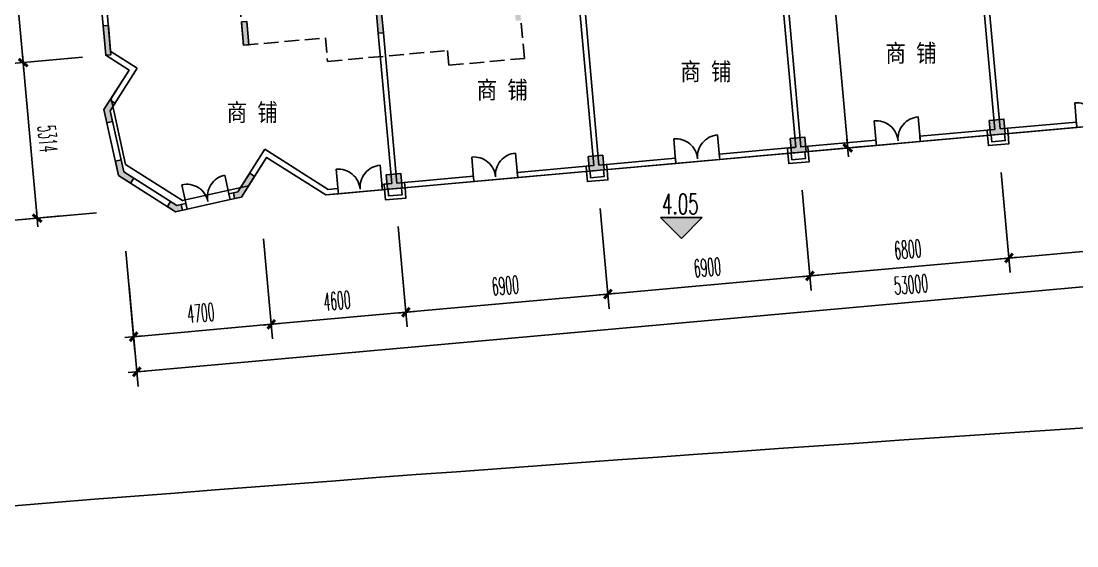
# Model space of a CAD drawing. Extents: x 34838826 to 35164760, y 36533342 to 36641385.
# Drawn here: x 34856802 to 34892723, y 36556016 to 36573873 of the extents above; entities that cross this region are included whole.
import ezdxf
from ezdxf.enums import TextEntityAlignment as Align

# ---------------------------------------------------------------- set-up
doc = ezdxf.new("R2010")
doc.units = 0
doc.header["$LTSCALE"] = 1000
doc.header["$MEASUREMENT"] = 0
doc.linetypes.add('DASH', pattern=[0.35, 0.25, -0.1])
doc.layers.get('0').update_dxf_attribs({"linetype": 'CONTINUOUS'})
doc.layers.get('DEFPOINTS').update_dxf_attribs({"linetype": 'CONTINUOUS'})
for name, color, linetype in [('AREA', 5, 'CONTINUOUS'), ('AXIS', 3, 'CONTINUOUS'), ('COLUMN', 6, 'CONTINUOUS'), ('GROUND', 2, 'CONTINUOUS'), ('H', 8, 'CONTINUOUS'), ('TEXT', 7, 'CONTINUOUS'), ('WALL', 4, 'CONTINUOUS'), ('WINDOW', 2, 'CONTINUOUS'), ('标高', 7, 'CONTINUOUS'), ('规划路', 30, 'CONTINUOUS')]:
    doc.layers.add(name, color=color, linetype=linetype)
doc.styles.add('-宋体', font='SimSun.ttf')
doc.styles.add('DIM_FONT', font='SIMPLEX.shx', dxfattribs={"width": 0.45})
doc.dimstyles.new('DIMN', dxfattribs={"dimtxt": 300, "dimasz": 1, "dimexe": 250, "dimexo": 300, "dimgap": 150, "dimtad": 1, "dimdec": 0, "dimzin": 0, "dimtxsty": 'DIM_FONT', "dimblk": '_DIMX', "dimcen": 0.09, "dimclrt": 7, "dimazin": 3, "dimtfac": 1, "dimtdec": 0, "dimtix": 1, "dimtmove": 0, "dimatfit": 3, "dimtolj": 1, "dimtzin": 0})

# ---------------------------------------------------------------- blocks, each defined once
blk = doc.blocks.new('_DIMX')
blk.add_line((-150, 0), (150, 0))
at = {"const_width": 50}
blk.add_lwpolyline([(-70, -70), (70, 70)], dxfattribs=at)
blk = doc.blocks.new('*D21')
at = {"color": 0, "linetype": 'BYBLOCK'}
for p, q in [((34913195, 36570362), (34913502, 36566952)), ((34913455, 36567450), (34860672, 36562704)), ((34860408, 36565616), (34860715, 36562206))]:
    blk.add_line(p, q, dxfattribs=at)
at = {"layer": 'DEFPOINTS', "color": 0, "linetype": 'BYBLOCK'}
for p in [(34913142, 36570960), (34860355, 36566214), (34860670, 36562704)]:
    blk.add_point(p, dxfattribs=at)
at = {"color": 0, "linetype": 'BYBLOCK', "xscale": 2, "yscale": 2, "zscale": 2}
for p, rotation in [((34913457, 36567450), 5.137622987971771), ((34860670, 36562704), 185.1376229879718)]:
    blk.add_blockref('_DIMX', p, dxfattribs=dict(at, rotation=rotation))
at = {"color": 7, "linetype": 'BYBLOCK', "insert": (34887010, 36565674), "char_height": 600, "attachment_point": 5, "rotation": 5.1376, "style": 'DIM_FONT'}
blk.add_mtext('\\A1;53000', dxfattribs=at)
blk = doc.blocks.new('*D23')
at = {"color": 0, "linetype": 'BYBLOCK'}
for p, q in [((34864982, 36567232), (34865289, 36563822)), ((34860301, 36566811), (34860608, 36563401)), ((34865242, 36564320), (34860565, 36563899))]:
    blk.add_line(p, q, dxfattribs=at)
at = {"layer": 'DEFPOINTS', "color": 0, "linetype": 'BYBLOCK'}
for p in [(34864928, 36567830), (34860247, 36567409), (34860563, 36563899)]:
    blk.add_point(p, dxfattribs=at)
at = {"color": 0, "linetype": 'BYBLOCK', "xscale": 2, "yscale": 2, "zscale": 2}
for p, rotation in [((34865244, 36564320), 5.137622987950348), ((34860563, 36563899), 185.1376229879504)]:
    blk.add_blockref('_DIMX', p, dxfattribs=dict(at, rotation=rotation))
at = {"color": 7, "linetype": 'BYBLOCK', "insert": (34862850, 36564707), "char_height": 600, "attachment_point": 5, "rotation": 5.1376, "style": 'DIM_FONT'}
blk.add_mtext('\\A1;4700', dxfattribs=at)
blk = doc.blocks.new('*D24')
at = {"color": 0, "linetype": 'BYBLOCK'}
for p, q in [((34869564, 36567644), (34869870, 36564234)), ((34864982, 36567232), (34865289, 36563822)), ((34869823, 36564731), (34865246, 36564320))]:
    blk.add_line(p, q, dxfattribs=at)
at = {"layer": 'DEFPOINTS', "color": 0, "linetype": 'BYBLOCK'}
for p in [(34869510, 36568242), (34864928, 36567830), (34865244, 36564320)]:
    blk.add_point(p, dxfattribs=at)
at = {"color": 0, "linetype": 'BYBLOCK', "xscale": 2, "yscale": 2, "zscale": 2}
for p, rotation in [((34869825, 36564732), 5.137622987962658), ((34865244, 36564320), 185.1376229879626)]:
    blk.add_blockref('_DIMX', p, dxfattribs=dict(at, rotation=rotation))
at = {"color": 7, "linetype": 'BYBLOCK', "insert": (34867481, 36565123), "char_height": 600, "attachment_point": 5, "rotation": 5.1376, "style": 'DIM_FONT'}
blk.add_mtext('\\A1;4600', dxfattribs=at)
blk = doc.blocks.new('*D25')
at = {"color": 0, "linetype": 'BYBLOCK'}
for p, q in [((34876436, 36568262), (34876742, 36564852)), ((34869564, 36567644), (34869870, 36564234)), ((34876696, 36565349), (34869827, 36564732))]:
    blk.add_line(p, q, dxfattribs=at)
at = {"layer": 'DEFPOINTS', "color": 0, "linetype": 'BYBLOCK'}
for p in [(34876382, 36568860), (34869510, 36568242), (34869825, 36564732)]:
    blk.add_point(p, dxfattribs=at)
at = {"color": 0, "linetype": 'BYBLOCK', "xscale": 2, "yscale": 2, "zscale": 2}
for p, rotation in [((34876698, 36565350), 5.137622987977686), ((34869825, 36564732), 185.1376229879777)]:
    blk.add_blockref('_DIMX', p, dxfattribs=dict(at, rotation=rotation))
at = {"color": 7, "linetype": 'BYBLOCK', "insert": (34873208, 36565638), "char_height": 600, "attachment_point": 5, "rotation": 5.1376, "style": 'DIM_FONT'}
blk.add_mtext('\\A1;6900', dxfattribs=at)
blk = doc.blocks.new('*D26')
at = {"color": 0, "linetype": 'BYBLOCK'}
for p, q in [((34883377, 36568115), (34883684, 36564705)), ((34876505, 36567497), (34876811, 36564087)), ((34883637, 36565202), (34876768, 36564585))]:
    blk.add_line(p, q, dxfattribs=at)
at = {"layer": 'DEFPOINTS', "color": 0, "linetype": 'BYBLOCK'}
for p in [(34883323, 36568713), (34876451, 36568095), (34876766, 36564585)]:
    blk.add_point(p, dxfattribs=at)
at = {"color": 0, "linetype": 'BYBLOCK', "xscale": 2, "yscale": 2, "zscale": 2}
for p, rotation in [((34883639, 36565203), 5.137622987898549), ((34876766, 36564585), 185.1376229878985)]:
    blk.add_blockref('_DIMX', p, dxfattribs=dict(at, rotation=rotation))
at = {"color": 7, "linetype": 'BYBLOCK', "insert": (34880149, 36565491), "char_height": 600, "attachment_point": 5, "rotation": 5.1376, "style": 'DIM_FONT'}
blk.add_mtext('\\A1;6900', dxfattribs=at)
blk = doc.blocks.new('*D27')
at = {"color": 0, "linetype": 'BYBLOCK'}
for p, q in [((34890150, 36568724), (34890456, 36565314)), ((34883377, 36568115), (34883684, 36564705)), ((34890409, 36565811), (34883641, 36565203))]:
    blk.add_line(p, q, dxfattribs=at)
at = {"layer": 'DEFPOINTS', "color": 0, "linetype": 'BYBLOCK'}
for p in [(34890096, 36569322), (34883323, 36568713), (34883639, 36565203)]:
    blk.add_point(p, dxfattribs=at)
at = {"color": 0, "linetype": 'BYBLOCK', "xscale": 2, "yscale": 2, "zscale": 2}
for p, rotation in [((34890411, 36565812), 5.137622987963537), ((34883639, 36565203), 185.1376229879635)]:
    blk.add_blockref('_DIMX', p, dxfattribs=dict(at, rotation=rotation))
at = {"color": 7, "linetype": 'BYBLOCK', "insert": (34886971, 36566105), "char_height": 600, "attachment_point": 5, "rotation": 5.1376, "style": 'DIM_FONT'}
blk.add_mtext('\\A1;6800', dxfattribs=at)
blk = doc.blocks.new('*D28')
at = {"color": 0, "linetype": 'BYBLOCK'}
for p, q in [((34897022, 36569342), (34897328, 36565931)), ((34890150, 36568724), (34890456, 36565314)), ((34897282, 36566429), (34890413, 36565812))]:
    blk.add_line(p, q, dxfattribs=at)
at = {"layer": 'DEFPOINTS', "color": 0, "linetype": 'BYBLOCK'}
for p in [(34896968, 36569940), (34890096, 36569322), (34890411, 36565812)]:
    blk.add_point(p, dxfattribs=at)
at = {"color": 0, "linetype": 'BYBLOCK', "xscale": 2, "yscale": 2, "zscale": 2}
for p, rotation in [((34897284, 36566429), 5.137622987908861), ((34890411, 36565812), 185.1376229879088)]:
    blk.add_blockref('_DIMX', p, dxfattribs=dict(at, rotation=rotation))
at = {"color": 7, "linetype": 'BYBLOCK', "insert": (34893794, 36566718), "char_height": 600, "attachment_point": 5, "rotation": 5.1376, "style": 'DIM_FONT'}
blk.add_mtext('\\A1;6900', dxfattribs=at)
blk = doc.blocks.new('*D44')
at = {"color": 0, "linetype": 'BYBLOCK'}
for p, q in [((34857168, 36584241), (34854656, 36584015)), ((34855154, 36584058), (34856678, 36567110)), ((34858692, 36567289), (34856180, 36567063))]:
    blk.add_line(p, q, dxfattribs=at)
at = {"layer": 'DEFPOINTS', "color": 0, "linetype": 'BYBLOCK'}
for p in [(34857765, 36584295), (34859290, 36567343), (34856678, 36567108)]:
    blk.add_point(p, dxfattribs=at)
at = {"color": 0, "linetype": 'BYBLOCK', "xscale": 2, "yscale": 2, "zscale": 2}
for p, rotation in [((34855154, 36584060), 95.13762298814655), ((34856678, 36567108), 275.1376229881465)]:
    blk.add_blockref('_DIMX', p, dxfattribs=dict(at, rotation=rotation))
at = {"color": 7, "linetype": 'BYBLOCK', "insert": (34856514, 36575638), "char_height": 600, "attachment_point": 5, "rotation": 275.1376, "style": 'DIM_FONT'}
blk.add_mtext('\\A1;17020', dxfattribs=at)
blk = doc.blocks.new('*D46')
at = {"color": 0, "linetype": 'BYBLOCK'}
for p, q in [((34859411, 36572689), (34856900, 36572464)), ((34857398, 36572506), (34857873, 36567217)), ((34859887, 36567396), (34857376, 36567171))]:
    blk.add_line(p, q, dxfattribs=at)
at = {"layer": 'DEFPOINTS', "color": 0, "linetype": 'BYBLOCK'}
for p in [(34860009, 36572743), (34857874, 36567215), (34860485, 36567450)]:
    blk.add_point(p, dxfattribs=at)
at = {"color": 0, "linetype": 'BYBLOCK', "xscale": 2, "yscale": 2, "zscale": 2}
for p, rotation in [((34857398, 36572508), 95.13762298808747), ((34857874, 36567215), 275.1376229880875)]:
    blk.add_blockref('_DIMX', p, dxfattribs=dict(at, rotation=rotation))
at = {"color": 7, "linetype": 'BYBLOCK', "insert": (34858233, 36569916), "char_height": 600, "attachment_point": 5, "rotation": 275.1376, "style": 'DIM_FONT'}
blk.add_mtext('\\A1;5314', dxfattribs=at)
blk = doc.blocks.new('*D47')
at = {"color": 0, "linetype": 'BYBLOCK'}
for p, q in [((34858694, 36580663), (34856183, 36580437)), ((34856681, 36580480), (34857398, 36572510)), ((34859411, 36572689), (34856900, 36572464))]:
    blk.add_line(p, q, dxfattribs=at)
at = {"layer": 'DEFPOINTS', "color": 0, "linetype": 'BYBLOCK'}
for p in [(34859292, 36580717), (34860009, 36572743), (34857398, 36572508)]:
    blk.add_point(p, dxfattribs=at)
at = {"color": 0, "linetype": 'BYBLOCK', "xscale": 2, "yscale": 2, "zscale": 2}
for p, rotation in [((34856681, 36580482), 95.13762298811811), ((34857398, 36572508), 275.1376229881181)]:
    blk.add_blockref('_DIMX', p, dxfattribs=dict(at, rotation=rotation))
at = {"color": 7, "linetype": 'BYBLOCK', "insert": (34857637, 36576549), "char_height": 600, "attachment_point": 5, "rotation": 275.1376, "style": 'DIM_FONT'}
blk.add_mtext('\\A1;8006', dxfattribs=at)
blk = doc.blocks.new('*D151')
at = {"color": 0, "linetype": 'BYBLOCK'}
for p, q in [((34882142, 36582861), (34884215, 36583047)), ((34883718, 36583000), (34884926, 36569559)), ((34883350, 36569415), (34885424, 36569602))]:
    blk.add_line(p, q, dxfattribs=at)
at = {"layer": 'DEFPOINTS', "color": 0, "linetype": 'BYBLOCK'}
for p in [(34881544, 36582807), (34882753, 36569362), (34884926, 36569557)]:
    blk.add_point(p, dxfattribs=at)
at = {"color": 0, "linetype": 'BYBLOCK', "xscale": 2, "yscale": 2, "zscale": 2}
for p, rotation in [((34883717, 36583002), 95.13762298790766), ((34884926, 36569557), 275.1376229879077)]:
    blk.add_blockref('_DIMX', p, dxfattribs=dict(at, rotation=rotation))
at = {"color": 7, "linetype": 'BYBLOCK', "insert": (34884919, 36576333), "char_height": 600, "attachment_point": 5, "rotation": 275.1376, "style": 'DIM_FONT'}
blk.add_mtext('\\A1;13500', dxfattribs=at)
blk = doc.blocks.new('M_A3PTU')
for p, q in [((-0.5, 0), (-0.499, -0.498)), ((0.5, 0), (0.499, -0.498))]:
    blk.add_line(p, q)
for centre, start, end in [((-0.498, -0.001), 269.885, 0.0763), ((0.498, -0.001), 179.9237, 270.115)]:
    blk.add_arc(centre, 0.498, start, end)

msp = doc.modelspace()

# ---------------------------------------------------------------- hatches: boundary and pattern name
at = {"layer": 'H'}
h = msp.add_hatch(color=256, dxfattribs=at)
h.paths.add_polyline_path([(34872472.6, 36583196.6), (34872771.4, 36583223.5), (34872798.2, 36582924.7), (34872499.4, 36582897.8)])
h.paths.add_polyline_path([(34868110.2, 36582804.4), (34868409, 36582831.3), (34868435.8, 36582532.5), (34868137, 36582505.6)])
h.paths.add_polyline_path([(34872878.8, 36582028.3), (34872699.5, 36582012.2), (34872771.2, 36581215.4), (34872950.5, 36581231.5)])
h.paths.add_polyline_path([(34892039.8, 36581090.3), (34891860.5, 36581074.2), (34891932.1, 36580277.4), (34892111.4, 36580293.5)])
h.paths.add_polyline_path([(34888914.1, 36583470), (34888734.8, 36583453.9), (34888806.5, 36582657.1), (34888985.8, 36582673.2)])
h.paths.add_polyline_path([(34895181, 36585238.3), (34895479.8, 36585265.1), (34895506.6, 36584966.4), (34895207.8, 36584939.5)])
h.paths.add_polyline_path([(34891515.8, 36584908.8), (34891814.6, 36584935.6), (34891841.4, 36584636.8), (34891542.6, 36584610)])
h.paths.add_polyline_path([(34898188.8, 36585508.7), (34897890, 36585481.8), (34897916.9, 36585183.1), (34898215.7, 36585209.9)])
h.paths.add_polyline_path([(34902551.2, 36585900.9), (34902252.4, 36585874.1), (34902279.3, 36585575.3), (34902578.1, 36585602.1)])
h.paths.add_polyline_path([(34912015.6, 36582479.7), (34912194.9, 36582495.8), (34912244.6, 36581943), (34912079.8, 36581745.7), (34911941.6, 36581861), (34912058.6, 36582001.2)])
h.paths.add_polyline_path([(34911698.2, 36584569.2), (34911813.5, 36584707.3), (34912010.9, 36584542.5), (34912060.6, 36583989.8), (34911881.3, 36583973.6), (34911838.3, 36584452.2)])
h.paths.add_polyline_path([(34903055.4, 36580293.5), (34902876.1, 36580277.4), (34902947.8, 36579480.6), (34903127, 36579496.7)])
h.paths.add_polyline_path([(34907636.9, 36580705.5), (34907457.6, 36580689.3), (34907529.3, 36579892.6), (34907708.5, 36579908.7)])
h.paths.add_polyline_path([(34907558.9, 36585146.3), (34907738.2, 36585162.4), (34907809.8, 36584365.6), (34907630.6, 36584349.5)])
h.paths.add_polyline_path([(34902479.4, 36584689.6), (34902658.7, 36584705.7), (34902730.3, 36583909), (34902551.1, 36583892.8)])
h.paths.add_polyline_path([(34907901.1, 36577767.3), (34907721.8, 36577751.2), (34907793.4, 36576954.4), (34907972.7, 36576970.5)])
h.paths.add_polyline_path([(34903319.5, 36577355.4), (34903140.3, 36577339.3), (34903211.9, 36576542.5), (34903391.2, 36576558.6)])
h.paths.add_polyline_path([(34896099.4, 36578372.9), (34895920.1, 36578356.8), (34895946.1, 36578068), (34896145.3, 36578085.9), (34896339.6, 36575924.6), (34896518.9, 36575940.7), (34896298.6, 36578390.9)])
h.paths.add_polyline_path([(34889326.9, 36578878.5), (34889310.8, 36579057.8), (34888713.2, 36579004.1), (34888729.4, 36578824.8)])
h.paths.add_polyline_path([(34889485.4, 36577115.6), (34889306.2, 36577099.5), (34889377.8, 36576302.7), (34889557.1, 36576318.8)])
h.paths.add_polyline_path([(34891802.5, 36583729.7), (34891623.2, 36583713.6), (34891694.8, 36582916.8), (34891874.1, 36582932.9)])
h.paths.add_polyline_path([(34895587.2, 36584070), (34895407.9, 36584053.8), (34895479.6, 36583257.1), (34895658.9, 36583273.2)])
h.paths.add_polyline_path([(34898509.7, 36578589.6), (34898689, 36578605.8), (34898715, 36578316.9), (34898515.8, 36578299), (34898710.1, 36576137.7), (34898530.8, 36576121.6), (34898310.5, 36578571.7)])
h.paths.add_polyline_path([(34897997.5, 36584286.7), (34898176.8, 36584302.8), (34898248.4, 36583506), (34898069.1, 36583489.9)])
h.paths.add_polyline_path([(34879311.1, 36579945.9), (34879490.4, 36579962.1), (34879562, 36579165.3), (34879382.8, 36579149.2)])
h.paths.add_polyline_path([(34885689.7, 36579354.7), (34885869, 36579370.9), (34885940.6, 36578574.1), (34885761.3, 36578557.9)])
h.paths.add_polyline_path([(34881962.2, 36582845), (34882141.5, 36582861.1), (34882213.1, 36582064.3), (34882033.8, 36582048.2)])
h.paths.add_polyline_path([(34875480.4, 36583467.1), (34875181.6, 36583440.2), (34875208.5, 36583141.4), (34875507.3, 36583168.3)])
h.paths.add_polyline_path([(34879145.7, 36583796.6), (34878846.9, 36583769.7), (34878873.7, 36583470.9), (34879172.5, 36583497.8)])
h.paths.add_polyline_path([(34872472.6, 36583196.6), (34872771.4, 36583223.5), (34872798.2, 36582924.7), (34872499.4, 36582897.8)])
h.paths.add_polyline_path([(34868110.2, 36582804.4), (34868409, 36582831.3), (34868435.8, 36582532.5), (34868137, 36582505.6)])
h.paths.add_polyline_path([(34859407.8, 36577749.9), (34859228.5, 36577733.7), (34859278.2, 36577181), (34859475.6, 36577016.2), (34859591, 36577154.3), (34859450.8, 36577271.4)])
h.paths.add_polyline_path([(34859347.5, 36579862.5), (34859209.3, 36579977.8), (34859044.5, 36579780.5), (34859094.2, 36579227.7), (34859273.5, 36579243.8), (34859230.5, 36579722.4)])
h.paths.add_polyline_path([(34868614.3, 36577197), (34868793.6, 36577213.2), (34868865.2, 36576416.4), (34868685.9, 36576400.3)])
h.paths.add_polyline_path([(34864032.8, 36576785.2), (34864212.1, 36576801.3), (34864283.7, 36576004.5), (34864104.4, 36575988.4)])
h.paths.add_polyline_path([(34863317.4, 36581168.7), (34863138.1, 36581152.6), (34863209.7, 36580355.8), (34863389, 36580371.9)])
h.paths.add_polyline_path([(34868396.9, 36581625.4), (34868217.6, 36581609.2), (34868289.3, 36580812.5), (34868468.5, 36580828.6)])
h.paths.add_polyline_path([(34864296.9, 36573847), (34864476.2, 36573863.1), (34864547.9, 36573066.3), (34864368.6, 36573050.2)])
h.paths.add_polyline_path([(34868878.5, 36574258.9), (34869057.7, 36574275), (34869129.4, 36573478.2), (34868950.1, 36573462.1)])
h.paths.add_polyline_path([(34875801.3, 36576548), (34875980.6, 36576564.1), (34876006.5, 36576275.3), (34875807.3, 36576257.4), (34876001.7, 36574096.1), (34875822.4, 36574080), (34875602.1, 36576530.1)])
h.paths.add_polyline_path([(34882375, 36578253.5), (34882358.9, 36578432.8), (34882956.5, 36578486.5), (34882972.6, 36578307.2)])
h.paths.add_polyline_path([(34882533.5, 36576490.6), (34882712.8, 36576506.7), (34882784.4, 36575709.9), (34882605.1, 36575693.8)])
h.paths.add_polyline_path([(34885402.2, 36582551.9), (34885581.5, 36582568), (34885653.2, 36581771.2), (34885473.9, 36581755.1)])
h.paths.add_polyline_path([(34879073.8, 36582585.3), (34879253.1, 36582601.4), (34879324.7, 36581804.6), (34879145.5, 36581788.5)])
h.paths.add_polyline_path([(34875289.1, 36582245), (34875468.4, 36582261.1), (34875540, 36581464.4), (34875360.7, 36581448.2)])
h.paths.add_polyline_path([(34873391, 36576331.3), (34873211.7, 36576315.2), (34873237.7, 36576026.3), (34873436.9, 36576044.3), (34873631.2, 36573883), (34873810.5, 36573899.1), (34873590.2, 36576349.2)])
h.paths.add_polyline_path([(34872878.8, 36582028.3), (34872699.5, 36582012.2), (34872771.2, 36581215.4), (34872950.5, 36581231.5)])
for points in [[(34859680.4, 36572712.8), (34859859.2, 36572728.9), (34859769.7, 36573724.9), (34859590.4, 36573708.8)], [(34889739.6, 36570491.8), (34889784.4, 36569993.8), (34890282.4, 36570038.6), (34890237.6, 36570536.6)], [(34882966.9, 36569882.9), (34883011.7, 36569384.9), (34883509.7, 36569429.7), (34883464.9, 36569927.6)], [(34876094.6, 36569265), (34876139.4, 36568767), (34876637.4, 36568811.8), (34876592.6, 36569309.8)], [(34869222.4, 36568647.1), (34869267.1, 36568149.1), (34869765.1, 36568193.9), (34869720.4, 36568691.9)]]:
    msp.add_hatch(color=256, dxfattribs=at).paths.add_polyline_path(points)
h = msp.add_hatch(color=256, dxfattribs=at)
h.paths.add_polyline_path([(34859825.6, 36571186), (34859998, 36571076.6), (34859836.1, 36570821.6), (34859916.5, 36570459.8), (34859719.3, 36570415.9), (34859620, 36570863)])
h.paths.add_polyline_path([(34860209.3, 36569151.2), (34860010, 36569106.9), (34860117.8, 36568621.5), (34860528.9, 36568359.8), (34860636.4, 36568529.2), (34860300.6, 36568742.4)])
h.paths.add_polyline_path([(34862253, 36567634.9), (34862295.8, 36567442.1), (34862054.8, 36567388.6), (34861780.2, 36567563.4), (34861888.7, 36567734.2), (34862099.2, 36567600.6)])
h.paths.add_polyline_path([(34864024.5, 36568030.7), (34864067.8, 36567835.7), (34864296.3, 36567886.5), (34864744.6, 36568590.7), (34864579.3, 36568695.7), (34864178.3, 36568065)])
at = {"layer": '标高', "linetype": 'CONTINUOUS'}
msp.add_hatch(color=256, dxfattribs=at).paths.add_polyline_path([(34879976.7, 36567186.4), (34879268.9, 36566478.6), (34878561.1, 36567186.4)])

# ---------------------------------------------------------------- linework, layer by layer
at = {"linetype": 'DASH', "ltscale": 2}
msp.add_lwpolyline([(34864048.4, 36576605.8), (34864368.1, 36573050.2), (34867156.8, 36573300.9), (34867228.5, 36572504.1), (34871312, 36572871.2), (34871356.8, 36572373.2), (34873926.4, 36572604.3), (34873810, 36573899)], dxfattribs=at)
at = {"layer": 'AREA'}
msp.add_lwpolyline([(34858623.7, 36584461.1), (34859680.4, 36572712.8), (34860475.5, 36572208), (34859860.5, 36571240.9), (34860358.4, 36568999.4), (34862295.4, 36567766.5), (34864536.9, 36568264.4), (34865156.3, 36569236.6), (34867166.4, 36567960.5), (34904026.9, 36571274.7)], dxfattribs=at)
at = {"layer": 'COLUMN'}
for points in [[(34868878.5, 36574258.9), (34869057.7, 36574275), (34869129.4, 36573478.2), (34868950.1, 36573462.1)], [(34859680.4, 36572712.8), (34859859.2, 36572728.9), (34859769.7, 36573724.9), (34859590.4, 36573708.8)], [(34864296.9, 36573847), (34864476.2, 36573863.1), (34864547.9, 36573066.3), (34864368.6, 36573050.2)], [(34859825.6, 36571186), (34859998, 36571076.6), (34859836.1, 36570821.6), (34859916.5, 36570459.8), (34859719.3, 36570415.9), (34859620, 36570863)], [(34889739.6, 36570491.8), (34889784.4, 36569993.8), (34890282.4, 36570038.6), (34890237.6, 36570536.6)], [(34882966.9, 36569882.9), (34883011.7, 36569384.9), (34883509.7, 36569429.7), (34883464.9, 36569927.6)], [(34860209.3, 36569151.2), (34860010, 36569106.9), (34860117.8, 36568621.5), (34860528.9, 36568359.8), (34860636.4, 36568529.2), (34860300.6, 36568742.4)], [(34876094.6, 36569265), (34876139.4, 36568767), (34876637.4, 36568811.8), (34876592.6, 36569309.8)], [(34864024.5, 36568030.7), (34864067.8, 36567835.7), (34864296.3, 36567886.5), (34864744.6, 36568590.7), (34864579.3, 36568695.7), (34864178.3, 36568065)], [(34869222.4, 36568647.1), (34869267.1, 36568149.1), (34869765.1, 36568193.9), (34869720.4, 36568691.9)], [(34862253, 36567634.9), (34862295.8, 36567442.1), (34862054.8, 36567388.6), (34861780.2, 36567563.4), (34861888.7, 36567734.2), (34862099.2, 36567600.6)]]:
    msp.add_lwpolyline(points, close=True, dxfattribs=at)
at = {"layer": 'GROUND'}
for p, q in [((34892722.5, 36570258), (34894216.5, 36570392.3)), ((34885900.1, 36569644.6), (34887394, 36569778.9)), ((34879077.6, 36569031.2), (34880571.5, 36569165.5)), ((34872205.3, 36568413.3), (34873699.3, 36568547.6)), ((34867596.7, 36567998.9), (34869090.7, 36568133.2)), ((34862449.8, 36567476.3), (34863914.1, 36567801.6))]:
    msp.add_line(p, q, dxfattribs=at)
at = {"layer": 'WALL'}
for p, q in [((34859679.9, 36572713.6), (34858623.7, 36584461.1)), ((34859849, 36572843.1), (34858819.1, 36584297.9)), ((34888930.3, 36583290.2), (34890106.9, 36570203.5)), ((34881978.3, 36582665.2), (34883154.9, 36569578.5)), ((34888804.7, 36582677), (34889927.6, 36570187.4)), ((34882211.3, 36582084.2), (34883334.2, 36569594.6)), ((34875822.4, 36574080), (34876282.7, 36568960.6)), ((34876001.7, 36574096.1), (34876461.9, 36568976.7)), ((34868950.1, 36573462.1), (34869410.4, 36568342.7)), ((34869129.4, 36573478.2), (34869589.7, 36568358.8)), ((34859657.3, 36572964.8), (34859657.8, 36572964.1)), ((34859679.9, 36572713.6), (34859680.4, 36572712.8)), ((34859680.4, 36572712.8), (34860475.5, 36572208)), ((34859849, 36572843.1), (34859849.4, 36572842.4)), ((34859849, 36572843.1), (34859849.4, 36572842.4)), ((34859849.4, 36572842.4), (34860754.4, 36572267.9)), ((34859620, 36570863), (34860475.7, 36572207.3)), ((34859836.1, 36570821.6), (34860754.5, 36572267.2)), ((34860475.5, 36572208), (34860475.7, 36572207.3)), ((34860754.4, 36572267.9), (34860754.5, 36572267.2)), ((34860117.8, 36568621.5), (34859620, 36570863)), ((34860300.6, 36568742.4), (34859836.1, 36570821.6)), ((34890106.9, 36570203.5), (34892706.4, 36570437.3)), ((34892706.4, 36570437.3), (34892722.5, 36570258)), ((34887377.9, 36569958.2), (34889927.6, 36570187.4)), ((34887394, 36569778.9), (34892722.5, 36570258)), ((34889928.1, 36570187.7), (34889669.1, 36570165.1)), ((34889684.7, 36569985.8), (34889669.1, 36570164.4)), ((34890262.5, 36570036.2), (34889804.3, 36569996.2)), ((34890366.4, 36570225.9), (34890107.4, 36570203.3)), ((34890382.1, 36570046.6), (34890366.3, 36570227.1)), ((34883334.2, 36569594.6), (34885883.9, 36569823.8)), ((34885883.9, 36569823.8), (34885900.1, 36569644.6)), ((34887377.9, 36569958.2), (34887394, 36569778.9)), ((34865096.7, 36569510.7), (34864178.3, 36568065)), ((34865096.7, 36569510.7), (34865097.4, 36569510.8)), ((34865097.4, 36569510.8), (34867243.9, 36568148.2)), ((34880555.4, 36569344.8), (34883154.9, 36569578.5)), ((34880555.4, 36569344.8), (34880571.5, 36569165.5)), ((34880571.5, 36569165.5), (34885900.1, 36569644.6)), ((34883130.5, 36569576.5), (34882871.5, 36569553.9)), ((34882887.1, 36569374.6), (34882871.5, 36569553.2)), ((34883464.9, 36569425), (34883006.7, 36569385)), ((34883568.8, 36569614.8), (34883309.8, 36569592.2)), ((34883584.5, 36569435.4), (34883568.7, 36569615.9)), ((34865155.9, 36569236.8), (34864296.3, 36567886.5)), ((34865156.3, 36569236.6), (34865155.6, 36569236.4)), ((34865155.9, 36569236.8), (34867166.4, 36567960.5)), ((34873683.1, 36568726.9), (34876282.7, 36568960.6)), ((34873699.3, 36568547.6), (34879077.6, 36569031.2)), ((34876283.1, 36568960.9), (34876024.1, 36568938.3)), ((34876461.9, 36568976.7), (34879061.5, 36569210.4)), ((34876721.5, 36568999.1), (34876462.4, 36568976.5)), ((34876737.1, 36568819.8), (34876721.4, 36569000.3)), ((34879061.5, 36569210.4), (34879077.6, 36569031.2)), ((34862054.8, 36567388.6), (34860117.8, 36568621.5)), ((34862099.2, 36567600.6), (34860300.6, 36568742.4)), ((34873683.1, 36568726.9), (34873699.3, 36568547.6)), ((34876039.7, 36568759), (34876024.2, 36568937.6)), ((34876617.5, 36568809.4), (34876159.3, 36568769.4)), ((34869074.6, 36568312.5), (34869410.4, 36568342.7)), ((34869074.6, 36568312.5), (34869090.7, 36568133.2)), ((34869090.7, 36568133.2), (34872205.3, 36568413.3)), ((34869410.8, 36568343), (34869151.8, 36568320.4)), ((34869167.5, 36568141.1), (34869151.9, 36568319.7)), ((34869589.7, 36568358.8), (34872189.2, 36568592.6)), ((34869849.2, 36568381.2), (34869590.2, 36568358.6)), ((34869864.8, 36568201.9), (34869849.1, 36568382.4)), ((34872189.2, 36568592.6), (34872205.3, 36568413.3)), ((34864178.3, 36568065), (34863870.7, 36567996.3)), ((34863870.7, 36567996.3), (34863914.2, 36567801.6)), ((34864296.3, 36567886.5), (34863914.2, 36567801.6)), ((34867166.4, 36567960.5), (34867167.3, 36567960.3)), ((34867167.3, 36567960.3), (34867596.7, 36567998.9)), ((34867243.9, 36568148.2), (34867244.8, 36568148)), ((34867244.8, 36568148), (34867580.6, 36568178.2)), ((34867580.6, 36568178.2), (34867596.7, 36567998.9)), ((34869745.3, 36568191.5), (34869287, 36568151.5)), ((34862406.8, 36567669.3), (34862099.2, 36567600.6)), ((34862406.8, 36567669.3), (34862449.9, 36567476.3)), ((34862449.9, 36567476.3), (34862054.8, 36567388.6))]:
    msp.add_line(p, q, dxfattribs=at)
for points in [[(34889684.7, 36569985.8), (34889715.1, 36569637.1), (34890412.5, 36569697.9), (34890382.1, 36570046.6), (34890382.1, 36570046.6)], [(34889804.3, 36569996.2), (34889824.2, 36569767.1), (34890282.5, 36569807), (34890262.5, 36570036.2), (34890262.5, 36570036.2)], [(34882887.1, 36569374.6), (34882917.5, 36569025.9), (34883614.9, 36569086.8), (34883584.5, 36569435.4), (34883584.5, 36569435.4)], [(34883006.7, 36569385), (34883026.7, 36569155.9), (34883484.9, 36569195.9), (34883464.9, 36569425), (34883464.9, 36569425)], [(34876039.7, 36568759), (34876070.2, 36568410.3), (34876767.5, 36568471.1), (34876737.1, 36568819.8), (34876737.1, 36568819.8)], [(34876159.3, 36568769.4), (34876179.3, 36568540.3), (34876637.5, 36568580.2), (34876617.5, 36568809.4), (34876617.5, 36568809.4)], [(34869167.5, 36568141.1), (34869197.9, 36567792.4), (34869895.2, 36567853.2), (34869864.8, 36568201.9), (34869864.8, 36568201.9)], [(34869287, 36568151.5), (34869307, 36567922.4), (34869765.3, 36567962.4), (34869745.3, 36568191.5), (34869745.3, 36568191.5)]]:
    msp.add_lwpolyline(points, dxfattribs=at)
at = {"layer": '标高', "linetype": 'CONTINUOUS'}
for p, q in [((34879268.9, 36566478.6), (34878561.1, 36567186.4)), ((34878561.1, 36567186.4), (34879976.7, 36567186.4)), ((34879976.7, 36567186.4), (34879268.9, 36566478.6))]:
    msp.add_line(p, q, dxfattribs=at)
at = {"layer": '规划路'}
msp.add_arc((35055378.5, 34071320.7), 2494000, 90.9145278, 94.9507832, dxfattribs=at)

# ---------------------------------------------------------------- block references
at = {"layer": 'WINDOW', "xscale": 1500, "yscale": 1500, "zscale": 1500}
for p, rotation in [((34893461.4, 36570414.8), 185.137622988), ((34886639, 36569801.4), 185.137622988), ((34879816.5, 36569188), 185.137622988), ((34872944.2, 36568570.1), 185.137622988), ((34868335.6, 36568155.7), 185.137622988), ((34863160.3, 36567736.3), 192.523132677)]:
    msp.add_blockref('M_A3PTU', p, dxfattribs=dict(at, rotation=rotation))

# ---------------------------------------------------------------- texts
at = {"layer": 'TEXT', "style": '-宋体', "width": 0.85}
for p in [(34886210.4, 36572482.9), (34879231, 36571855.4), (34872303.4, 36571232.5), (34863795.3, 36570467.6)]:
    msp.add_text('商 铺', height=600, dxfattribs=at).set_placement(p)
at = {"layer": '标高', "linetype": 'CONTINUOUS', "style": 'DIM_FONT', "width": 0.6}
msp.add_text('4.05', height=691.2, dxfattribs=at).set_placement((34879232.3, 36567651.1), align=Align.MIDDLE)

# ---------------------------------------------------------------- dimensions: what is measured, and where the dimension line sits
at = {"layer": 'AXIS'}
for p1, p2, distance, picture, middle, set_off in [((34857240.2, 36584247.4), (34858764.3, 36567295.5), -2621.7, '*D44', (34855988.7, 36575590.4), (-525.3, -47.2)), ((34858766.7, 36580669.7), (34859483.6, 36572695.9), -2621.7, '*D47', (34857111.6, 36576501.8), (-525.3, -47.2)), ((34859483.6, 36572695.9), (34859959.5, 36567402.9), -2621.7, '*D46', (34857708, 36569868.4), (-525.3, -47.2)), ((34913210.5, 36570195.1), (34860423.4, 36565449), 3524.4, '*D21', (34887078.8, 36564909.5), (68.8, -764.8)), ((34876450.9, 36568094.9), (34869578.6, 36567477), 3524.4, '*D25', (34873276.6, 36564873.3), (68.8, -764.8)), ((34869578.6, 36567477), (34864997.1, 36567065.1), 3524.4, '*D24', (34867549.7, 36564358.4), (68.8, -764.8)), ((34864997.1, 36567065.1), (34860315.9, 36566644.2), 3524.4, '*D23', (34862918.4, 36563942), (68.8, -764.8))]:
    dim = msp.add_aligned_dim(p1=p1, p2=p2, distance=distance, dimstyle='DIMN', override={"dimscale": 2, "dimblk1": '_DIMX', "dimblk2": '_DIMX', "dimsah": 1}, dxfattribs=at)
    dim.commit()
    dim.dimension.update_dxf_attribs({"geometry": picture, "text_midpoint": middle, "insert": set_off})
for p1, p2, distance, picture, middle in [((34881543.9254, 36582806.8606), (34882752.7824, 36569361.6016), 2182.2078, '*D151', (34884919.3841, 36576333.3731)), ((34896968.1, 36569939.6), (34890095.8, 36569321.7), 3524.4, '*D28', (34893793.8, 36566718)), ((34890095.8, 36569321.7), (34883323.1, 36568712.8), 3524.4, '*D27', (34886971.4, 36566104.6)), ((34883323.1, 36568712.8), (34876450.9, 36568094.9), 3524.4, '*D26', (34880148.9, 36565491.2))]:
    dim = msp.add_aligned_dim(p1=p1, p2=p2, distance=distance, dimstyle='DIMN', override={"dimscale": 2, "dimblk1": '_DIMX', "dimblk2": '_DIMX', "dimsah": 1}, dxfattribs=at)
    dim.commit()
    dim.dimension.update_dxf_attribs({"geometry": picture, "text_midpoint": middle})

doc.saveas('drawing.dxf')
